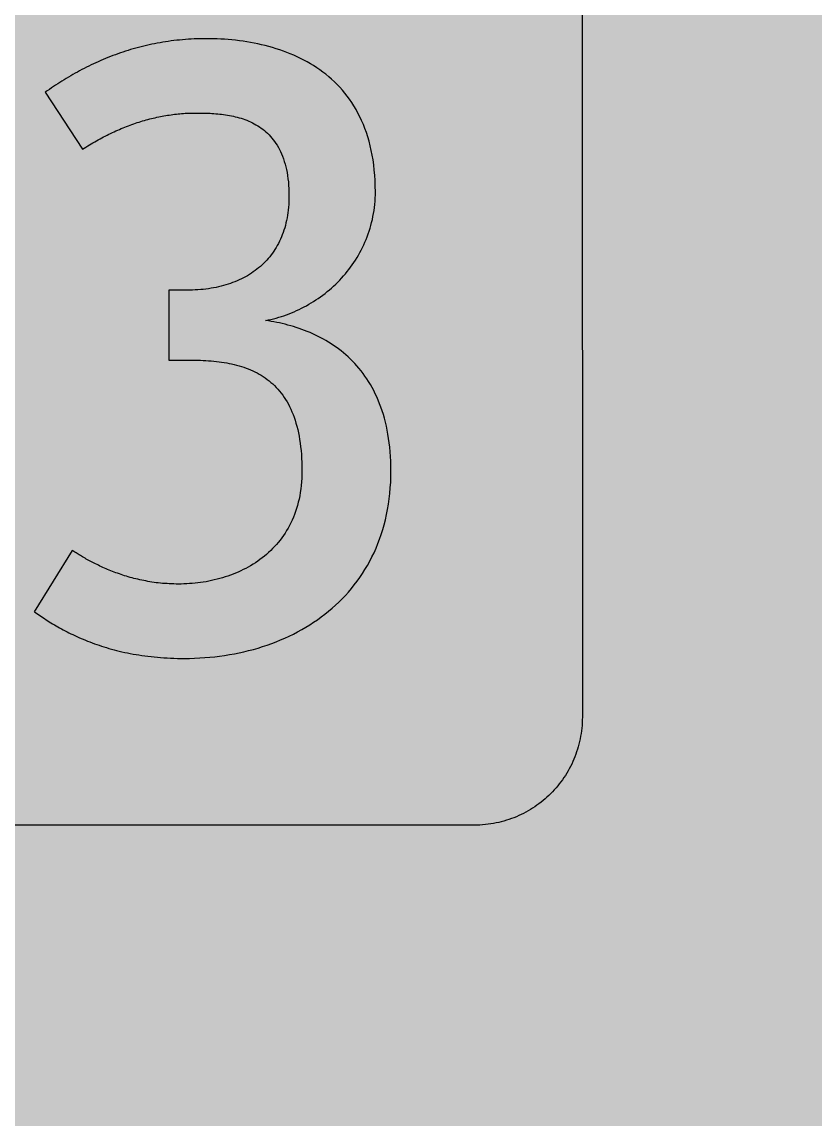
# Model space of a CAD drawing. Header units: millimetres. Extents: x 0 to 183, y 0 to 141.
# Drawn here: x 101.53 to 133.91, y 72.72 to 117.5 of the extents above; entities that cross this region are included whole.
import ezdxf

# ---------------------------------------------------------------- set-up
doc = ezdxf.new("R2010")
doc.units = ezdxf.units.MM

msp = doc.modelspace()

# ---------------------------------------------------------------- hatches: boundary and pattern name
for color, points in [(254, [(14.1633, 0.0536), (13.9878, 0.0533), (13.8125, 0.0559), (13.6373, 0.061), (13.462, 0.0686), (13.2893, 0.0787), (13.114, 0.0914), (12.9413, 0.1041), (12.7686, 0.1219), (12.5959, 0.1397), (12.4231, 0.16), (12.2504, 0.1829), (12.0777, 0.2057), (11.9075, 0.2337), (11.7373, 0.2616), (11.5672, 0.2921), (11.397, 0.3251), (11.2268, 0.3607), (11.0592, 0.3988), (10.8915, 0.4369), (10.7239, 0.4775), (10.5562, 0.5207), (10.3886, 0.5664), (10.2235, 0.6121), (10.0584, 0.6629), (9.8933, 0.7137), (9.7307, 0.7671), (9.5682, 0.8204), (9.4056, 0.8788), (9.2431, 0.9373), (9.083, 0.9982), (8.923, 1.0617), (8.763, 1.1252), (8.6055, 1.1938), (8.4455, 1.2624), (8.2906, 1.331), (8.1331, 1.4046), (7.9781, 1.4783), (7.8232, 1.5545), (7.6708, 1.6332), (7.5184, 1.7145), (7.366, 1.7958), (7.2161, 1.8796), (7.0663, 1.966), (6.919, 2.0523), (6.7716, 2.1438), (6.6243, 2.2352), (6.4795, 2.3266), (6.3348, 2.4232), (6.19, 2.5197), (6.0477, 2.6187), (5.908, 2.7178), (5.7683, 2.8194), (5.6286, 2.9235), (5.4915, 3.0302), (5.3543, 3.1369), (5.2197, 3.2461), (5.0851, 3.3579), (4.953, 3.4722), (4.8209, 3.5865), (4.6914, 3.7033), (4.5644, 3.8202), (4.4348, 3.9395), (4.3104, 4.0615), (4.1859, 4.1859), (4.0615, 4.3104), (3.9395, 4.4348), (3.8202, 4.5618), (3.7033, 4.6914), (3.5865, 4.8209), (3.4722, 4.953), (3.3579, 5.0851), (3.2487, 5.2197), (3.1369, 5.3543), (3.0302, 5.4915), (2.9235, 5.6286), (2.8194, 5.7683), (2.7178, 5.908), (2.6187, 6.0477), (2.5197, 6.19), (2.4232, 6.3348), (2.3266, 6.477), (2.2352, 6.6243), (2.1438, 6.7691), (2.0523, 6.919), (1.966, 7.0663), (1.8796, 7.2161), (1.7958, 7.366), (1.7145, 7.5184), (1.6332, 7.6708), (1.5545, 7.8232), (1.4783, 7.9781), (1.4046, 8.1331), (1.331, 8.2906), (1.2598, 8.4455), (1.1913, 8.603), (1.1252, 8.763), (1.0592, 8.923), (0.9982, 9.083), (0.9373, 9.2431), (0.8763, 9.4056), (0.8204, 9.5682), (0.7645, 9.7307), (0.7112, 9.8933), (0.6604, 10.0584), (0.6121, 10.2235), (0.5639, 10.3911), (0.5207, 10.5562), (0.4775, 10.7239), (0.4343, 10.8915), (0.3962, 11.0592), (0.3607, 11.2268), (0.3251, 11.397), (0.2921, 11.5672), (0.2616, 11.7373), (0.2311, 11.9075), (0.2057, 12.0802), (0.1803, 12.2504), (0.1575, 12.4231), (0.1372, 12.5959), (0.1194, 12.7686), (0.1041, 12.9413), (0.0889, 13.1166), (0.0787, 13.2893), (0.0686, 13.4645), (0.061, 13.6373), (0.0559, 13.8125), (0.0508, 13.9878), (0.0508, 14.163), (0.0522, 127.0536), (0.0508, 127.2286), (0.0559, 127.4039), (0.061, 127.5766), (0.0686, 127.7518), (0.0787, 127.9271), (0.0889, 128.0998), (0.1041, 128.2725), (0.1194, 128.4478), (0.1372, 128.6205), (0.1575, 128.7907), (0.1803, 128.9634), (0.2057, 129.1361), (0.2311, 129.3063), (0.2616, 129.4765), (0.2921, 129.6467), (0.3251, 129.8169), (0.3607, 129.987), (0.3962, 130.1547), (0.4343, 130.3249), (0.4775, 130.49), (0.5207, 130.6576), (0.5639, 130.8252), (0.6121, 130.9903), (0.6604, 131.1554), (0.7112, 131.3205), (0.7645, 131.4831), (0.8204, 131.6482), (0.8763, 131.8082), (0.9373, 131.9708), (0.9982, 132.1308), (1.0592, 132.2934), (1.1252, 132.4508), (1.1913, 132.6109), (1.2598, 132.7683), (1.331, 132.9258), (1.4046, 133.0808), (1.4783, 133.2357), (1.5545, 133.3906), (1.6332, 133.543), (1.7145, 133.6954), (1.7958, 133.8478), (1.8796, 133.9977), (1.966, 134.1476), (2.0523, 134.2974), (2.1438, 134.4447), (2.2352, 134.5895), (2.3266, 134.7368), (2.4232, 134.8791), (2.5197, 135.0239), (2.6187, 135.1661), (2.7178, 135.3058), (2.8194, 135.4455), (2.9235, 135.5852), (3.0302, 135.7224), (3.1369, 135.8595), (3.2487, 135.9941), (3.3579, 136.1288), (3.4722, 136.2608), (3.5865, 136.3929), (3.7033, 136.5225), (3.8202, 136.652), (3.9395, 136.779), (4.0615, 136.9035), (4.1859, 137.0305), (4.3104, 137.1524), (4.4348, 137.2743), (4.5644, 137.3937), (4.6914, 137.5131), (4.8209, 137.6274), (4.953, 137.7442), (5.0851, 137.856), (5.2197, 137.9677), (5.3543, 138.0769), (5.4915, 138.1836), (5.6286, 138.2903), (5.7683, 138.3944), (5.908, 138.496), (6.0477, 138.5976), (6.19, 138.6942), (6.3348, 138.7932), (6.4795, 138.8872), (6.6243, 138.9812), (6.7716, 139.0726), (6.919, 139.1615), (7.0663, 139.2479), (7.2161, 139.3342), (7.366, 139.4181), (7.5184, 139.5019), (7.6708, 139.5806), (7.8232, 139.6594), (7.9781, 139.7356), (8.1331, 139.8092), (8.2906, 139.8829), (8.4455, 139.954), (8.6055, 140.0226), (8.763, 140.0886), (8.923, 140.1547), (9.083, 140.2182), (9.2431, 140.2791), (9.4056, 140.3375), (9.5682, 140.3934), (9.7307, 140.4493), (9.8933, 140.5026), (10.0584, 140.5534), (10.2235, 140.6017), (10.3886, 140.65), (10.5562, 140.6957), (10.7239, 140.7389), (10.8915, 140.7795), (11.0592, 140.8176), (11.2268, 140.8557), (11.397, 140.8887), (11.5672, 140.9217), (11.7373, 140.9522), (11.9075, 140.9827), (12.0777, 141.0081), (12.2504, 141.0335), (12.4231, 141.0564), (12.5959, 141.0767), (12.7686, 141.0945), (12.9413, 141.1097), (13.114, 141.1249), (13.2893, 141.1376), (13.462, 141.1453), (13.6373, 141.1529), (13.8125, 141.158), (13.9878, 141.163), (14.163, 141.163), (169.3855, 141.1647), (169.5602, 141.163), (169.7355, 141.158), (169.9108, 141.1529), (170.0835, 141.1453), (170.2587, 141.1376), (170.4315, 141.1249), (170.6067, 141.1097), (170.7794, 141.0945), (170.9522, 141.0767), (171.1249, 141.0564), (171.2976, 141.0335), (171.4678, 141.0081), (171.6405, 140.9827), (171.8107, 140.9522), (171.9809, 140.9217), (172.151, 140.8887), (172.3187, 140.8557), (172.4889, 140.8176), (172.6565, 140.7795), (172.8241, 140.7389), (172.9918, 140.6957), (173.1569, 140.65), (173.3245, 140.6017), (173.4896, 140.5534), (173.6522, 140.5026), (173.8173, 140.4493), (173.9798, 140.3934), (174.1424, 140.3375), (174.305, 140.2791), (174.465, 140.2182), (174.625, 140.1547), (174.785, 140.0886), (174.9425, 140.0226), (175.1025, 139.954), (175.2575, 139.8829), (175.4149, 139.8092), (175.5699, 139.7356), (175.7248, 139.6594), (175.8772, 139.5806), (176.0296, 139.5019), (176.182, 139.4181), (176.3319, 139.3342), (176.4817, 139.2479), (176.6291, 139.1615), (176.7764, 139.0726), (176.9237, 138.9812), (177.0685, 138.8872), (177.2133, 138.7932), (177.358, 138.6942), (177.5003, 138.5976), (177.64, 138.496), (177.7797, 138.3944), (177.9194, 138.2903), (178.0565, 138.1836), (178.1937, 138.0769), (178.3283, 137.9677), (178.4629, 137.856), (178.595, 137.7442), (178.7271, 137.6274), (178.8566, 137.5131), (178.9836, 137.3937), (179.1132, 137.2743), (179.2376, 137.1524), (179.3621, 137.0305), (179.4866, 136.9035), (179.6085, 136.779), (179.7279, 136.652), (179.8447, 136.5225), (179.9615, 136.3929), (180.0758, 136.2608), (180.1901, 136.1288), (180.2994, 135.9941), (180.4111, 135.8595), (180.5178, 135.7224), (180.6245, 135.5852), (180.7261, 135.4455), (180.8302, 135.3058), (180.9293, 135.1661), (181.0283, 135.0239), (181.1249, 134.8791), (181.2214, 134.7368), (181.3128, 134.5895), (181.4043, 134.4447), (181.4957, 134.2974), (181.5821, 134.1476), (181.6684, 133.9977), (181.7522, 133.8478), (181.8335, 133.6954), (181.9148, 133.543), (181.991, 133.3906), (182.0697, 133.2357), (182.1434, 133.0808), (182.2145, 132.9258), (182.2856, 132.7683), (182.3542, 132.6109), (182.4228, 132.4508), (182.4863, 132.2934), (182.5498, 132.1308), (182.6108, 131.9708), (182.6692, 131.8082), (182.7276, 131.6482), (182.7809, 131.4831), (182.8343, 131.3205), (182.8851, 131.1554), (182.9359, 130.9903), (182.9816, 130.8252), (183.0273, 130.6576), (183.0705, 130.49), (183.1111, 130.3249), (183.1492, 130.1547), (183.1873, 129.987), (183.2229, 129.8169), (183.2559, 129.6467), (183.2864, 129.4765), (183.3143, 129.3063), (183.3397, 129.1361), (183.3651, 128.9634), (183.388, 128.7907), (183.4083, 128.6205), (183.4261, 128.4478), (183.4413, 128.2725), (183.4566, 128.0998), (183.4693, 127.9271), (183.4769, 127.7518), (183.4845, 127.5766), (183.4921, 127.4039), (183.4947, 127.2286), (183.4947, 127.0533), (183.4967, 14.1647), (183.4947, 13.9878), (183.4921, 13.8125), (183.4845, 13.6373), (183.4769, 13.4645), (183.4693, 13.2893), (183.4566, 13.1166), (183.4413, 12.9413), (183.4261, 12.7686), (183.4083, 12.5959), (183.388, 12.4231), (183.3651, 12.2504), (183.3397, 12.0802), (183.3143, 11.9075), (183.2864, 11.7373), (183.2559, 11.5672), (183.2229, 11.397), (183.1873, 11.2268), (183.1492, 11.0592), (183.1111, 10.8915), (183.0705, 10.7239), (183.0273, 10.5562), (182.9816, 10.3911), (182.9359, 10.2235), (182.8851, 10.0584), (182.8343, 9.8933), (182.7809, 9.7307), (182.7276, 9.5682), (182.6692, 9.4056), (182.6108, 9.2431), (182.5498, 9.083), (182.4863, 8.923), (182.4228, 8.763), (182.3542, 8.603), (182.2856, 8.4455), (182.2145, 8.2906), (182.1434, 8.1331), (182.0697, 7.9781), (181.991, 7.8232), (181.9148, 7.6708), (181.8335, 7.5184), (181.7522, 7.366), (181.6684, 7.2161), (181.5821, 7.0663), (181.4957, 6.919), (181.4043, 6.7691), (181.3128, 6.6243), (181.2214, 6.477), (181.1249, 6.3348), (181.0283, 6.19), (180.9293, 6.0477), (180.8302, 5.908), (180.7261, 5.7683), (180.6245, 5.6286), (180.5178, 5.4915), (180.4111, 5.3543), (180.2994, 5.2197), (180.1901, 5.0851), (180.0758, 4.953), (179.9615, 4.8209), (179.8447, 4.6914), (179.7279, 4.5618), (179.6085, 4.4348), (179.4866, 4.3104), (179.3621, 4.1859), (179.2376, 4.0615), (179.1132, 3.9395), (178.9836, 3.8202), (178.8566, 3.7033), (178.7271, 3.5865), (178.595, 3.4722), (178.4629, 3.3579), (178.3283, 3.2461), (178.1937, 3.1369), (178.0565, 3.0302), (177.9194, 2.9235), (177.7797, 2.8194), (177.64, 2.7178), (177.5003, 2.6187), (177.358, 2.5197), (177.2133, 2.4232), (177.0685, 2.3266), (176.9237, 2.2352), (176.7764, 2.1438), (176.6291, 2.0523), (176.4817, 1.966), (176.3319, 1.8796), (176.182, 1.7958), (176.0296, 1.7145), (175.8772, 1.6332), (175.7248, 1.5545), (175.5699, 1.4783), (175.4149, 1.4046), (175.2575, 1.331), (175.1025, 1.2624), (174.9425, 1.1938), (174.785, 1.1252), (174.625, 1.0617), (174.465, 0.9982), (174.305, 0.9373), (174.1424, 0.8788), (173.9798, 0.8204), (173.8173, 0.7671), (173.6522, 0.7137), (173.4896, 0.6629), (173.3245, 0.6121), (173.1569, 0.5664), (172.9918, 0.5207), (172.8241, 0.4775), (172.6565, 0.4369), (172.4889, 0.3988), (172.3187, 0.3607), (172.151, 0.3251), (171.9809, 0.2921), (171.8107, 0.2616), (171.6405, 0.2337), (171.4678, 0.2057), (171.2976, 0.1829), (171.1249, 0.16), (170.9522, 0.1397), (170.7794, 0.1219), (170.6067, 0.1041), (170.4315, 0.0914), (170.2587, 0.0787), (170.0835, 0.0686), (169.9108, 0.061), (169.7355, 0.0559), (169.5602, 0.0533), (169.385, 0.0533)]), (22, [(63.5522, 84.7203), (63.4365, 84.7217), (63.3247, 84.7242), (63.213, 84.7319), (63.1012, 84.742), (62.9895, 84.7547), (62.8802, 84.77), (62.771, 84.7877), (62.6618, 84.8081), (62.5551, 84.8309), (62.4484, 84.8589), (62.3443, 84.8868), (62.2402, 84.9173), (62.136, 84.9503), (62.0344, 84.9859), (61.9354, 85.024), (61.8338, 85.0646), (61.7372, 85.1078), (61.6382, 85.1535), (61.5442, 85.2018), (61.4502, 85.25), (61.3562, 85.3034), (61.2648, 85.3567), (61.1734, 85.4126), (61.0845, 85.471), (60.9981, 85.532), (60.9117, 85.5955), (60.8279, 85.659), (60.7466, 85.725), (60.6654, 85.7936), (60.5866, 85.8647), (60.5079, 85.9358), (60.4342, 86.0095), (60.358, 86.0857), (60.2869, 86.1644), (60.2158, 86.2432), (60.1472, 86.3244), (60.0812, 86.4057), (60.0177, 86.4895), (59.9542, 86.5759), (59.8957, 86.6623), (59.8373, 86.7512), (59.7789, 86.8426), (59.7256, 86.934), (59.6748, 87.0255), (59.624, 87.1195), (59.5757, 87.216), (59.53, 87.3125), (59.4868, 87.4116), (59.4462, 87.5106), (59.4081, 87.6122), (59.3725, 87.7138), (59.3395, 87.818), (59.309, 87.9221), (59.2811, 88.0262), (59.2531, 88.1329), (59.2303, 88.2396), (59.2099, 88.3488), (59.1922, 88.458), (59.1769, 88.5673), (59.1642, 88.6765), (59.1541, 88.7882), (59.1464, 88.9025), (59.1439, 89.0143), (59.1414, 89.1286), (59.1425, 119.1161), (59.1439, 119.2276), (59.1464, 119.3419), (59.1541, 119.4537), (59.1642, 119.5654), (59.1769, 119.6772), (59.1922, 119.7864), (59.2099, 119.8956), (59.2303, 120.0023), (59.2531, 120.1115), (59.2811, 120.2157), (59.309, 120.3223), (59.3395, 120.4265), (59.3725, 120.5281), (59.4081, 120.6297), (59.4462, 120.7313), (59.4868, 120.8303), (59.53, 120.9294), (59.5757, 121.0259), (59.624, 121.1224), (59.6748, 121.2164), (59.7256, 121.3104), (59.7789, 121.4018), (59.8373, 121.4907), (59.8957, 121.5796), (59.9542, 121.6685), (60.0177, 121.7524), (60.0812, 121.8362), (60.1472, 121.92), (60.2158, 122.0013), (60.2869, 122.08), (60.358, 122.1562), (60.4342, 122.2324), (60.5079, 122.3061), (60.5866, 122.3797), (60.6654, 122.4483), (60.7466, 122.5169), (60.8279, 122.5829), (60.9117, 122.649), (60.9981, 122.7099), (61.0845, 122.7709), (61.1734, 122.8293), (61.2648, 122.8852), (61.3562, 122.9411), (61.4502, 122.9919), (61.5442, 123.0427), (61.6382, 123.0884), (61.7372, 123.1341), (61.8338, 123.1773), (61.9354, 123.2179), (62.0344, 123.256), (62.136, 123.2916), (62.2402, 123.3272), (62.3443, 123.3576), (62.4484, 123.3856), (62.5551, 123.411), (62.6618, 123.4338), (62.771, 123.4567), (62.8802, 123.4745), (62.9895, 123.4897), (63.1012, 123.5024), (63.213, 123.5126), (63.3247, 123.5177), (63.4365, 123.5227), (63.5508, 123.5253), (119.9967, 123.5258), (120.109, 123.5227), (120.2233, 123.5177), (120.335, 123.5126), (120.4468, 123.5024), (120.556, 123.4897), (120.6678, 123.4745), (120.777, 123.4567), (120.8837, 123.4338), (120.9929, 123.411), (121.097, 123.3856), (121.2037, 123.3576), (121.3079, 123.3272), (121.4095, 123.2916), (121.5111, 123.256), (121.6127, 123.2179), (121.7117, 123.1773), (121.8108, 123.1341), (121.9073, 123.0884), (122.0038, 123.0427), (122.0978, 122.9919), (122.1918, 122.9411), (122.2832, 122.8852), (122.3721, 122.8293), (122.461, 122.7709), (122.5474, 122.7099), (122.6337, 122.649), (122.7176, 122.5829), (122.8014, 122.5169), (122.8827, 122.4483), (122.9614, 122.3797), (123.0376, 122.3061), (123.1138, 122.2324), (123.1875, 122.1562), (123.2611, 122.08), (123.3297, 122.0013), (123.3983, 121.92), (123.4643, 121.8362), (123.5304, 121.7524), (123.5913, 121.6685), (123.6523, 121.5796), (123.7107, 121.4907), (123.7666, 121.4018), (123.8199, 121.3104), (123.8733, 121.2164), (123.9241, 121.1224), (123.9698, 121.0259), (124.0155, 120.9294), (124.0587, 120.8303), (124.0993, 120.7313), (124.1374, 120.6297), (124.173, 120.5281), (124.206, 120.4265), (124.239, 120.3223), (124.267, 120.2157), (124.2924, 120.1115), (124.3152, 120.0023), (124.3355, 119.8956), (124.3533, 119.7864), (124.3686, 119.6772), (124.3813, 119.5654), (124.3914, 119.4537), (124.399, 119.3419), (124.4041, 119.2276), (124.4041, 119.1158), (124.4064, 89.13), (124.4041, 89.0143), (124.399, 88.9025), (124.3914, 88.7882), (124.3813, 88.6765), (124.3686, 88.5673), (124.3533, 88.458), (124.3355, 88.3488), (124.3152, 88.2396), (124.2924, 88.1329), (124.267, 88.0262), (124.239, 87.9221), (124.206, 87.818), (124.173, 87.7138), (124.1374, 87.6122), (124.0993, 87.5106), (124.0587, 87.4116), (124.0155, 87.3125), (123.9698, 87.216), (123.9241, 87.1195), (123.8733, 87.0255), (123.8199, 86.934), (123.7666, 86.8426), (123.7107, 86.7512), (123.6523, 86.6623), (123.5913, 86.5759), (123.5304, 86.4895), (123.4643, 86.4057), (123.3983, 86.3244), (123.3297, 86.2432), (123.2611, 86.1644), (123.1875, 86.0857), (123.1138, 86.0095), (123.0376, 85.9358), (122.9614, 85.8647), (122.8827, 85.7936), (122.8014, 85.725), (122.7176, 85.659), (122.6337, 85.5955), (122.5474, 85.532), (122.461, 85.471), (122.3721, 85.4126), (122.2832, 85.3567), (122.1918, 85.3034), (122.0978, 85.25), (122.0038, 85.2018), (121.9073, 85.1535), (121.8108, 85.1078), (121.7117, 85.0646), (121.6127, 85.024), (121.5111, 84.9859), (121.4095, 84.9503), (121.3079, 84.9173), (121.2037, 84.8868), (121.097, 84.8589), (120.9929, 84.8309), (120.8837, 84.8081), (120.777, 84.7877), (120.6678, 84.77), (120.556, 84.7547), (120.4468, 84.742), (120.335, 84.7319), (120.2233, 84.7242), (120.109, 84.7217), (119.9947, 84.7192)]), (254, [(116.5931, 99.1842), (116.5885, 99.3851), (116.5835, 99.5807), (116.5733, 99.7737), (116.5606, 99.9617), (116.5428, 100.1471), (116.5225, 100.3275), (116.4971, 100.5053), (116.4692, 100.678), (116.4387, 100.8456), (116.4057, 101.0107), (116.3676, 101.1733), (116.3244, 101.3308), (116.2812, 101.4832), (116.2329, 101.633), (116.1821, 101.7803), (116.1288, 101.9226), (116.0729, 102.0623), (116.0145, 102.1969), (115.9535, 102.329), (115.8875, 102.4585), (115.8215, 102.583), (115.7529, 102.7049), (115.6792, 102.8217), (115.6056, 102.9386), (115.5294, 103.0503), (115.4506, 103.1596), (115.3693, 103.2637), (115.2855, 103.3678), (115.2017, 103.4669), (115.1128, 103.5634), (115.0239, 103.6549), (114.935, 103.7463), (114.841, 103.8327), (114.747, 103.919), (114.6505, 104.0003), (114.554, 104.079), (114.4549, 104.1552), (114.3533, 104.2289), (114.2517, 104.3), (114.1501, 104.3661), (114.046, 104.4321), (113.9393, 104.4956), (113.8326, 104.5566), (113.726, 104.615), (113.6167, 104.6709), (113.5075, 104.7242), (113.3983, 104.775), (113.2891, 104.8233), (113.1773, 104.869), (113.0656, 104.9122), (112.9513, 104.9553), (112.8395, 104.996), (112.7252, 105.0315), (112.6134, 105.0671), (112.4991, 105.1027), (112.3848, 105.1331), (112.2705, 105.1636), (112.1562, 105.1916), (112.0419, 105.217), (111.9302, 105.2424), (111.8159, 105.2627), (111.7016, 105.283), (111.5898, 105.3033), (111.4755, 105.3211), (111.5847, 105.3414), (111.6914, 105.3643), (111.7981, 105.3897), (111.9048, 105.4176), (112.0115, 105.4481), (112.1181, 105.4811), (112.2223, 105.5141), (112.3264, 105.5522), (112.4306, 105.5903), (112.5347, 105.631), (112.6388, 105.6742), (112.7404, 105.7199), (112.842, 105.7681), (112.9436, 105.8189), (113.0452, 105.8697), (113.1443, 105.9231), (113.2434, 105.979), (113.3399, 106.0374), (113.4364, 106.0958), (113.5304, 106.1593), (113.6269, 106.2228), (113.7183, 106.2888), (113.8098, 106.3549), (113.9012, 106.426), (113.9901, 106.4971), (114.079, 106.5708), (114.1654, 106.6444), (114.2517, 106.7232), (114.3356, 106.8019), (114.4168, 106.8807), (114.4981, 106.9645), (114.5769, 107.0483), (114.6531, 107.1347), (114.7293, 107.2236), (114.8029, 107.3125), (114.874, 107.4039), (114.9452, 107.4953), (115.0137, 107.5893), (115.0798, 107.6858), (115.1433, 107.7849), (115.2068, 107.884), (115.2652, 107.9856), (115.3236, 108.0872), (115.3795, 108.1913), (115.4328, 108.298), (115.4836, 108.4047), (115.5319, 108.5139), (115.5802, 108.6231), (115.6233, 108.7349), (115.664, 108.8492), (115.7021, 108.9635), (115.7402, 109.0803), (115.7732, 109.1971), (115.8037, 109.3165), (115.8316, 109.4359), (115.857, 109.5578), (115.8799, 109.6797), (115.9002, 109.8042), (115.918, 109.9312), (115.9307, 110.0557), (115.9434, 110.1852), (115.951, 110.3147), (115.9561, 110.4443), (115.9561, 110.5764), (115.9535, 110.805), (115.9459, 111.0285), (115.9332, 111.2469), (115.9129, 111.4603), (115.89, 111.6686), (115.8621, 111.8718), (115.8291, 112.0699), (115.7884, 112.2629), (115.7478, 112.4509), (115.6995, 112.6338), (115.6462, 112.8116), (115.5903, 112.9868), (115.5294, 113.1545), (115.4659, 113.3196), (115.3947, 113.4796), (115.3236, 113.6345), (115.2449, 113.7869), (115.1661, 113.9317), (115.0798, 114.0739), (114.9934, 114.2136), (114.902, 114.3457), (114.8055, 114.4753), (114.7064, 114.6023), (114.6073, 114.7216), (114.5007, 114.8385), (114.394, 114.9528), (114.2822, 115.062), (114.1705, 115.1661), (114.0536, 115.2677), (113.9342, 115.3668), (113.8149, 115.4608), (113.6904, 115.5497), (113.5634, 115.636), (113.4364, 115.7199), (113.3069, 115.7986), (113.1722, 115.8748), (113.0402, 115.9485), (112.903, 116.017), (112.7658, 116.0831), (112.6261, 116.1466), (112.4839, 116.2075), (112.3417, 116.2634), (112.1994, 116.3168), (112.0546, 116.3676), (111.9073, 116.4133), (111.76, 116.459), (111.6127, 116.4996), (111.4628, 116.5403), (111.313, 116.5758), (111.1631, 116.6089), (111.0107, 116.6393), (110.8608, 116.6673), (110.7084, 116.6927), (110.556, 116.7155), (110.4036, 116.7359), (110.2512, 116.7536), (110.0988, 116.7714), (109.9464, 116.7841), (109.7966, 116.7943), (109.6442, 116.8044), (109.4918, 116.8121), (109.3419, 116.8171), (109.1921, 116.8197), (109.0422, 116.8197), (108.9203, 116.8197), (108.7984, 116.8171), (108.679, 116.8146), (108.5596, 116.8095), (108.4377, 116.8044), (108.3208, 116.7968), (108.2015, 116.7892), (108.0846, 116.779), (107.9652, 116.7663), (107.8509, 116.7562), (107.7341, 116.7409), (107.6198, 116.7282), (107.503, 116.7105), (107.3912, 116.6952), (107.2769, 116.6774), (107.1651, 116.6571), (107.0508, 116.6368), (106.9391, 116.6165), (106.8299, 116.5936), (106.7181, 116.5682), (106.6089, 116.5454), (106.4997, 116.5174), (106.393, 116.492), (106.2838, 116.4641), (106.1771, 116.4336), (106.0704, 116.4031), (105.9637, 116.3726), (105.8596, 116.3422), (105.7554, 116.3091), (105.6513, 116.2736), (105.5472, 116.238), (105.443, 116.2025), (105.3414, 116.1669), (105.2398, 116.1288), (105.1382, 116.0907), (105.0392, 116.0501), (104.9401, 116.0094), (104.841, 115.9688), (104.742, 115.9256), (104.6429, 115.8824), (104.5464, 115.8392), (104.4499, 115.7961), (104.3534, 115.7503), (104.2594, 115.7046), (104.1629, 115.6564), (104.0689, 115.6081), (103.9749, 115.5598), (103.8835, 115.5116), (103.7895, 115.4608), (103.698, 115.41), (103.6091, 115.3592), (103.5177, 115.3058), (103.4288, 115.255), (103.3374, 115.2017), (103.251, 115.1458), (103.1621, 115.0925), (103.0757, 115.0366), (102.9868, 114.9807), (102.903, 114.9248), (102.8167, 114.8664), (102.7303, 114.8105), (102.6465, 114.7521), (102.5627, 114.6937), (102.4814, 114.6327), (103.9992, 112.3057), (104.0689, 112.3493), (104.14, 112.395), (104.2111, 112.4407), (104.2822, 112.4839), (104.3559, 112.5271), (104.427, 112.5703), (104.4981, 112.6109), (104.5693, 112.6515), (104.6429, 112.6922), (104.714, 112.7303), (104.7852, 112.7709), (104.8588, 112.809), (104.9299, 112.8446), (105.0011, 112.8827), (105.0747, 112.9182), (105.1458, 112.9538), (105.2195, 112.9868), (105.2906, 113.0198), (105.3643, 113.0529), (105.4354, 113.0859), (105.5091, 113.1189), (105.5827, 113.1494), (105.6538, 113.1773), (105.7275, 113.2078), (105.7986, 113.2357), (105.8723, 113.2637), (105.9459, 113.2916), (106.0171, 113.317), (106.0907, 113.3424), (106.1644, 113.3678), (106.2355, 113.3932), (106.3092, 113.4161), (106.3803, 113.4389), (106.4539, 113.4618), (106.5276, 113.4821), (106.5987, 113.5024), (106.6724, 113.5228), (106.746, 113.5431), (106.8172, 113.5609), (106.8908, 113.5786), (106.9619, 113.5964), (107.0356, 113.6117), (107.1093, 113.6269), (107.1804, 113.6421), (107.254, 113.6574), (107.3252, 113.6701), (107.3988, 113.6828), (107.4699, 113.6955), (107.5436, 113.7056), (107.6147, 113.7158), (107.6858, 113.726), (107.7595, 113.7361), (107.8306, 113.7437), (107.9043, 113.7514), (107.9754, 113.759), (108.0465, 113.7641), (108.1176, 113.7691), (108.1913, 113.7742), (108.2624, 113.7793), (108.3335, 113.7818), (108.4047, 113.7844), (108.4758, 113.7869), (108.5469, 113.7869), (108.618, 113.7869), (108.6891, 113.7869), (108.7603, 113.7869), (108.8314, 113.7869), (108.905, 113.7844), (108.9787, 113.7844), (109.0549, 113.7818), (109.1311, 113.7793), (109.2073, 113.7742), (109.286, 113.7717), (109.3622, 113.7666), (109.441, 113.759), (109.5197, 113.7539), (109.601, 113.7437), (109.6797, 113.7361), (109.7585, 113.726), (109.8398, 113.7133), (109.9185, 113.7006), (109.9998, 113.6879), (110.0785, 113.6726), (110.1598, 113.6548), (110.2385, 113.6371), (110.3173, 113.6167), (110.396, 113.5939), (110.4748, 113.571), (110.5535, 113.5456), (110.6322, 113.5177), (110.7084, 113.4897), (110.7846, 113.4567), (110.8583, 113.4237), (110.9345, 113.3881), (111.0082, 113.35), (111.0793, 113.3094), (111.1504, 113.2688), (111.2215, 113.223), (111.2901, 113.1748), (111.3587, 113.1265), (111.4247, 113.0732), (111.4882, 113.0173), (111.5517, 112.9589), (111.6152, 112.8979), (111.6736, 112.8344), (111.7321, 112.7658), (111.7879, 112.6973), (111.8438, 112.6236), (111.8972, 112.5474), (111.948, 112.4687), (111.9962, 112.3848), (112.0419, 112.2985), (112.0851, 112.2096), (112.1283, 112.1156), (112.1664, 112.0191), (112.2045, 111.9175), (112.2375, 111.8133), (112.2705, 111.7041), (112.2985, 111.5924), (112.3264, 111.4781), (112.3493, 111.3561), (112.3696, 111.2342), (112.3874, 111.1047), (112.4026, 110.9726), (112.4128, 110.8354), (112.4229, 110.6957), (112.428, 110.551), (112.428, 110.3986), (112.428, 110.2817), (112.4229, 110.1649), (112.4179, 110.0506), (112.4077, 109.9388), (112.3975, 109.8271), (112.3848, 109.7178), (112.3671, 109.6112), (112.3493, 109.5045), (112.329, 109.4029), (112.3061, 109.3013), (112.2807, 109.1997), (112.2528, 109.1032), (112.2223, 109.0066), (112.1918, 108.9101), (112.1562, 108.8187), (112.1207, 108.7272), (112.0826, 108.6383), (112.0419, 108.552), (111.9988, 108.4656), (111.953, 108.3818), (111.9073, 108.3005), (111.8565, 108.2218), (111.8057, 108.143), (111.7524, 108.0668), (111.699, 107.9932), (111.6406, 107.9195), (111.5822, 107.8509), (111.5212, 107.7824), (111.4603, 107.7138), (111.3942, 107.6503), (111.3282, 107.5868), (111.2596, 107.5258), (111.191, 107.4649), (111.1199, 107.409), (111.0463, 107.3531), (110.9701, 107.2998), (110.8939, 107.2464), (110.8151, 107.1956), (110.7338, 107.1474), (110.6526, 107.1016), (110.5687, 107.0585), (110.4849, 107.0153), (110.3986, 106.9746), (110.3097, 106.9365), (110.2208, 106.8984), (110.1293, 106.8629), (110.0379, 106.8299), (109.9439, 106.7994), (109.8474, 106.7689), (109.7509, 106.741), (109.6543, 106.7156), (109.5553, 106.6927), (109.4537, 106.6698), (109.3521, 106.6495), (109.2479, 106.6317), (109.1438, 106.6165), (109.0371, 106.6013), (108.9304, 106.5886), (108.8238, 106.5784), (108.7145, 106.5708), (108.6028, 106.5632), (108.491, 106.5581), (108.3793, 106.5555), (108.265, 106.5555), (107.527, 106.5565), (107.527, 103.6983), (108.4792, 103.6983), (108.5901, 103.6955), (108.7018, 103.6955), (108.8136, 103.693), (108.9228, 103.6879), (109.0346, 103.6828), (109.1438, 103.6752), (109.2505, 103.6676), (109.3597, 103.6574), (109.4664, 103.6472), (109.5731, 103.6345), (109.6772, 103.6193), (109.7813, 103.6041), (109.8855, 103.5863), (109.9871, 103.566), (110.0887, 103.5456), (110.1903, 103.5228), (110.2893, 103.4974), (110.3884, 103.4694), (110.4849, 103.4415), (110.5789, 103.411), (110.6754, 103.378), (110.7669, 103.3424), (110.8583, 103.3043), (110.9497, 103.2637), (111.0386, 103.2205), (111.125, 103.1773), (111.2114, 103.1291), (111.2952, 103.0808), (111.379, 103.0275), (111.4603, 102.9741), (111.539, 102.9157), (111.6178, 102.8548), (111.694, 102.7913), (111.7676, 102.7278), (111.8413, 102.6592), (111.9099, 102.5855), (111.9784, 102.5119), (112.047, 102.4331), (112.1105, 102.3544), (112.174, 102.2706), (112.2324, 102.1817), (112.2909, 102.0928), (112.3493, 101.9988), (112.4026, 101.9023), (112.4534, 101.8032), (112.5042, 101.6991), (112.5499, 101.5924), (112.5957, 101.4806), (112.6388, 101.3663), (112.6769, 101.2495), (112.715, 101.1276), (112.7506, 101.0006), (112.7836, 100.871), (112.8116, 100.7389), (112.8395, 100.6018), (112.8649, 100.4595), (112.8852, 100.3148), (112.9055, 100.1674), (112.9208, 100.0125), (112.9335, 99.855), (112.9436, 99.695), (112.9513, 99.5274), (112.9563, 99.3572), (112.9589, 99.1819), (112.9563, 99.0295), (112.9513, 98.8771), (112.9411, 98.7298), (112.9284, 98.585), (112.9106, 98.4428), (112.8903, 98.3031), (112.8674, 98.1659), (112.8395, 98.0313), (112.809, 97.9018), (112.776, 97.7722), (112.7379, 97.6478), (112.6973, 97.5233), (112.6541, 97.4039), (112.6084, 97.2871), (112.5601, 97.1728), (112.5068, 97.061), (112.4509, 96.9518), (112.395, 96.8451), (112.334, 96.741), (112.2705, 96.6419), (112.2045, 96.5429), (112.1385, 96.4463), (112.0673, 96.3524), (111.9937, 96.2635), (111.92, 96.1746), (111.8413, 96.0882), (111.7625, 96.0069), (111.6813, 95.9256), (111.5974, 95.8469), (111.5111, 95.7707), (111.4247, 95.6996), (111.3358, 95.6285), (111.2444, 95.5599), (111.1504, 95.4938), (111.0564, 95.4303), (110.9599, 95.3694), (110.8634, 95.311), (110.7643, 95.2551), (110.6653, 95.1992), (110.5637, 95.1484), (110.4595, 95.1001), (110.3579, 95.0519), (110.2512, 95.0062), (110.1471, 94.9655), (110.0379, 94.9249), (109.9312, 94.8868), (109.822, 94.8512), (109.7128, 94.8157), (109.6035, 94.7852), (109.4918, 94.7547), (109.38, 94.7293), (109.2683, 94.7039), (109.1565, 94.681), (109.0447, 94.6582), (108.9304, 94.6404), (108.8187, 94.6226), (108.7044, 94.6074), (108.5926, 94.5947), (108.4783, 94.5845), (108.364, 94.5769), (108.2523, 94.5693), (108.138, 94.5642), (108.0262, 94.5617), (107.9119, 94.5617), (107.8179, 94.5617), (107.7265, 94.5642), (107.6325, 94.5667), (107.5411, 94.5693), (107.4496, 94.5769), (107.3607, 94.582), (107.2718, 94.5896), (107.1829, 94.5972), (107.094, 94.6074), (107.0077, 94.6175), (106.9213, 94.6302), (106.8349, 94.6429), (106.7511, 94.6556), (106.6673, 94.6709), (106.5835, 94.6861), (106.4997, 94.7014), (106.4184, 94.7191), (106.3371, 94.7369), (106.2584, 94.7547), (106.1796, 94.7725), (106.1009, 94.7928), (106.0221, 94.8131), (105.9459, 94.8334), (105.8697, 94.8563), (105.7961, 94.8792), (105.7199, 94.902), (105.6488, 94.9249), (105.5751, 94.9503), (105.504, 94.9731), (105.4329, 94.9985), (105.3617, 95.0239), (105.2932, 95.0493), (105.2246, 95.0773), (105.1585, 95.1027), (105.0925, 95.1306), (105.0265, 95.156), (104.963, 95.184), (104.8969, 95.2119), (104.836, 95.2398), (104.7725, 95.2678), (104.7115, 95.2957), (104.6531, 95.3262), (104.5921, 95.3541), (104.5362, 95.3821), (104.4778, 95.4126), (104.4219, 95.4405), (104.3661, 95.4684), (104.3127, 95.4989), (104.2594, 95.5269), (104.206, 95.5548), (104.1552, 95.5827), (104.1044, 95.6132), (104.0536, 95.6412), (104.0054, 95.6691), (103.9571, 95.697), (103.9114, 95.725), (103.8657, 95.7529), (103.8225, 95.7809), (103.7768, 95.8063), (103.7361, 95.8342), (103.693, 95.8596), (103.6523, 95.885), (103.6142, 95.9104), (103.5761, 95.9358), (102.023, 93.4335), (102.0801, 93.3933), (102.1385, 93.3526), (102.1994, 93.312), (102.2604, 93.2713), (102.3214, 93.2307), (102.3849, 93.1901), (102.4484, 93.1494), (102.5119, 93.1062), (102.5779, 93.0656), (102.6439, 93.025), (102.7125, 92.9818), (102.7811, 92.9411), (102.8497, 92.9005), (102.9208, 92.8599), (102.9919, 92.8167), (103.0656, 92.776), (103.1392, 92.7354), (103.2129, 92.6948), (103.2891, 92.6541), (103.3678, 92.6135), (103.4466, 92.5754), (103.5253, 92.5347), (103.6066, 92.4966), (103.6879, 92.456), (103.7717, 92.4179), (103.8555, 92.3798), (103.9419, 92.3417), (104.0282, 92.3061), (104.1171, 92.268), (104.206, 92.2325), (104.2975, 92.1969), (104.3889, 92.1614), (104.4829, 92.1258), (104.5794, 92.0928), (104.6759, 92.0598), (104.7725, 92.0267), (104.8741, 91.9963), (104.9731, 91.9658), (105.0747, 91.9353), (105.1789, 91.9048), (105.2855, 91.8769), (105.3922, 91.8489), (105.4989, 91.8235), (105.6107, 91.7981), (105.7224, 91.7727), (105.8342, 91.7499), (105.9485, 91.727), (106.0653, 91.7042), (106.1847, 91.6838), (106.3041, 91.6661), (106.4235, 91.6457), (106.5479, 91.6305), (106.6724, 91.6127), (106.7994, 91.6), (106.9264, 91.5848), (107.0559, 91.5721), (107.188, 91.5619), (107.3226, 91.5543), (107.4572, 91.5441), (107.5944, 91.5391), (107.7341, 91.534), (107.8738, 91.5289), (108.016, 91.5264), (108.1608, 91.5264), (108.3691, 91.5289), (108.5774, 91.534), (108.7831, 91.5441), (108.9889, 91.5568), (109.1921, 91.5721), (109.3953, 91.5949), (109.5985, 91.6178), (109.7991, 91.6457), (109.9998, 91.6788), (110.1979, 91.7143), (110.3935, 91.755), (110.5891, 91.7981), (110.7821, 91.8439), (110.9751, 91.8947), (111.1656, 91.9505), (111.3536, 92.009), (111.539, 92.0699), (111.7244, 92.136), (111.9048, 92.2045), (112.0851, 92.2782), (112.2629, 92.3544), (112.4382, 92.4357), (112.6109, 92.522), (112.7811, 92.6084), (112.9487, 92.6998), (113.1138, 92.7964), (113.2764, 92.8954), (113.4364, 92.9996), (113.5913, 93.1062), (113.7463, 93.218), (113.8961, 93.3323), (114.0435, 93.4491), (114.1857, 93.5711), (114.3279, 93.6955), (114.4651, 93.8251), (114.5972, 93.9597), (114.7293, 94.0943), (114.8537, 94.2365), (114.9782, 94.3788), (115.095, 94.5286), (115.2119, 94.6785), (115.3211, 94.8334), (115.4278, 94.9935), (115.5319, 95.156), (115.631, 95.3211), (115.7249, 95.4913), (115.8138, 95.6666), (115.9002, 95.8418), (115.9815, 96.0247), (116.0577, 96.2101), (116.1288, 96.3981), (116.1948, 96.5886), (116.2558, 96.7842), (116.3142, 96.9848), (116.365, 97.188), (116.4107, 97.3963), (116.4539, 97.6046), (116.4895, 97.8205), (116.52, 98.0389), (116.5454, 98.2599), (116.5657, 98.486), (116.5809, 98.7146), (116.5885, 98.9457), (116.5911, 99.1819)])]:
    msp.add_hatch(color=color).paths.add_polyline_path(points)

# ---------------------------------------------------------------- linework, layer by layer
at = {"color": 22}
msp.add_lwpolyline([(124.4041, 119.1158), (124.4064, 89.13), (124.4041, 89.0143), (124.399, 88.9025), (124.3914, 88.7882), (124.3813, 88.6765), (124.3686, 88.5673), (124.3533, 88.458), (124.3355, 88.3488), (124.3152, 88.2396), (124.2924, 88.1329), (124.267, 88.0262), (124.239, 87.9221), (124.206, 87.818), (124.173, 87.7138), (124.1374, 87.6122), (124.0993, 87.5106), (124.0587, 87.4116), (124.0155, 87.3125), (123.9698, 87.216), (123.9241, 87.1195), (123.8733, 87.0255), (123.8199, 86.934), (123.7666, 86.8426), (123.7107, 86.7512), (123.6523, 86.6623), (123.5913, 86.5759), (123.5304, 86.4895), (123.4643, 86.4057), (123.3983, 86.3244), (123.3297, 86.2432), (123.2611, 86.1644), (123.1875, 86.0857), (123.1138, 86.0095), (123.0376, 85.9358), (122.9614, 85.8647), (122.8827, 85.7936), (122.8014, 85.725), (122.7176, 85.659), (122.6337, 85.5955), (122.5474, 85.532), (122.461, 85.471), (122.3721, 85.4126), (122.2832, 85.3567), (122.1918, 85.3034), (122.0978, 85.25), (122.0038, 85.2018), (121.9073, 85.1535), (121.8108, 85.1078), (121.7117, 85.0646), (121.6127, 85.024), (121.5111, 84.9859), (121.4095, 84.9503), (121.3079, 84.9173), (121.2037, 84.8868), (121.097, 84.8589), (120.9929, 84.8309), (120.8837, 84.8081), (120.777, 84.7877), (120.6678, 84.77), (120.556, 84.7547), (120.4468, 84.742), (120.335, 84.7319), (120.2233, 84.7242), (120.109, 84.7217), (119.9947, 84.7192), (63.5522, 84.7203)], dxfattribs=at)
at = {"color": 254}
msp.add_lwpolyline([(116.5931, 99.1842), (116.5885, 99.3851), (116.5835, 99.5807), (116.5733, 99.7737), (116.5606, 99.9617), (116.5428, 100.1471), (116.5225, 100.3275), (116.4971, 100.5053), (116.4692, 100.678), (116.4387, 100.8456), (116.4057, 101.0107), (116.3676, 101.1733), (116.3244, 101.3308), (116.2812, 101.4832), (116.2329, 101.633), (116.1821, 101.7803), (116.1288, 101.9226), (116.0729, 102.0623), (116.0145, 102.1969), (115.9535, 102.329), (115.8875, 102.4585), (115.8215, 102.583), (115.7529, 102.7049), (115.6792, 102.8217), (115.6056, 102.9386), (115.5294, 103.0503), (115.4506, 103.1596), (115.3693, 103.2637), (115.2855, 103.3678), (115.2017, 103.4669), (115.1128, 103.5634), (115.0239, 103.6549), (114.935, 103.7463), (114.841, 103.8327), (114.747, 103.919), (114.6505, 104.0003), (114.554, 104.079), (114.4549, 104.1552), (114.3533, 104.2289), (114.2517, 104.3), (114.1501, 104.3661), (114.046, 104.4321), (113.9393, 104.4956), (113.8326, 104.5566), (113.726, 104.615), (113.6167, 104.6709), (113.5075, 104.7242), (113.3983, 104.775), (113.2891, 104.8233), (113.1773, 104.869), (113.0656, 104.9122), (112.9513, 104.9553), (112.8395, 104.996), (112.7252, 105.0315), (112.6134, 105.0671), (112.4991, 105.1027), (112.3848, 105.1331), (112.2705, 105.1636), (112.1562, 105.1916), (112.0419, 105.217), (111.9302, 105.2424), (111.8159, 105.2627), (111.7016, 105.283), (111.5898, 105.3033), (111.4755, 105.3211), (111.5847, 105.3414), (111.6914, 105.3643), (111.7981, 105.3897), (111.9048, 105.4176), (112.0115, 105.4481), (112.1181, 105.4811), (112.2223, 105.5141), (112.3264, 105.5522), (112.4306, 105.5903), (112.5347, 105.631), (112.6388, 105.6742), (112.7404, 105.7199), (112.842, 105.7681), (112.9436, 105.8189), (113.0452, 105.8697), (113.1443, 105.9231), (113.2434, 105.979), (113.3399, 106.0374), (113.4364, 106.0958), (113.5304, 106.1593), (113.6269, 106.2228), (113.7183, 106.2888), (113.8098, 106.3549), (113.9012, 106.426), (113.9901, 106.4971), (114.079, 106.5708), (114.1654, 106.6444), (114.2517, 106.7232), (114.3356, 106.8019), (114.4168, 106.8807), (114.4981, 106.9645), (114.5769, 107.0483), (114.6531, 107.1347), (114.7293, 107.2236), (114.8029, 107.3125), (114.874, 107.4039), (114.9452, 107.4953), (115.0137, 107.5893), (115.0798, 107.6858), (115.1433, 107.7849), (115.2068, 107.884), (115.2652, 107.9856), (115.3236, 108.0872), (115.3795, 108.1913), (115.4328, 108.298), (115.4836, 108.4047), (115.5319, 108.5139), (115.5802, 108.6231), (115.6233, 108.7349), (115.664, 108.8492), (115.7021, 108.9635), (115.7402, 109.0803), (115.7732, 109.1971), (115.8037, 109.3165), (115.8316, 109.4359), (115.857, 109.5578), (115.8799, 109.6797), (115.9002, 109.8042), (115.918, 109.9312), (115.9307, 110.0557), (115.9434, 110.1852), (115.951, 110.3147), (115.9561, 110.4443), (115.9561, 110.5764), (115.9535, 110.805), (115.9459, 111.0285), (115.9332, 111.2469), (115.9129, 111.4603), (115.89, 111.6686), (115.8621, 111.8718), (115.8291, 112.0699), (115.7884, 112.2629), (115.7478, 112.4509), (115.6995, 112.6338), (115.6462, 112.8116), (115.5903, 112.9868), (115.5294, 113.1545), (115.4659, 113.3196), (115.3947, 113.4796), (115.3236, 113.6345), (115.2449, 113.7869), (115.1661, 113.9317), (115.0798, 114.0739), (114.9934, 114.2136), (114.902, 114.3457), (114.8055, 114.4753), (114.7064, 114.6023), (114.6073, 114.7216), (114.5007, 114.8385), (114.394, 114.9528), (114.2822, 115.062), (114.1705, 115.1661), (114.0536, 115.2677), (113.9342, 115.3668), (113.8149, 115.4608), (113.6904, 115.5497), (113.5634, 115.636), (113.4364, 115.7199), (113.3069, 115.7986), (113.1722, 115.8748), (113.0402, 115.9485), (112.903, 116.017), (112.7658, 116.0831), (112.6261, 116.1466), (112.4839, 116.2075), (112.3417, 116.2634), (112.1994, 116.3168), (112.0546, 116.3676), (111.9073, 116.4133), (111.76, 116.459), (111.6127, 116.4996), (111.4628, 116.5403), (111.313, 116.5758), (111.1631, 116.6089), (111.0107, 116.6393), (110.8608, 116.6673), (110.7084, 116.6927), (110.556, 116.7155), (110.4036, 116.7359), (110.2512, 116.7536), (110.0988, 116.7714), (109.9464, 116.7841), (109.7966, 116.7943), (109.6442, 116.8044), (109.4918, 116.8121), (109.3419, 116.8171), (109.1921, 116.8197), (109.0422, 116.8197), (108.9203, 116.8197), (108.7984, 116.8171), (108.679, 116.8146), (108.5596, 116.8095), (108.4377, 116.8044), (108.3208, 116.7968), (108.2015, 116.7892), (108.0846, 116.779), (107.9652, 116.7663), (107.8509, 116.7562), (107.7341, 116.7409), (107.6198, 116.7282), (107.503, 116.7105), (107.3912, 116.6952), (107.2769, 116.6774), (107.1651, 116.6571), (107.0508, 116.6368), (106.9391, 116.6165), (106.8299, 116.5936), (106.7181, 116.5682), (106.6089, 116.5454), (106.4997, 116.5174), (106.393, 116.492), (106.2838, 116.4641), (106.1771, 116.4336), (106.0704, 116.4031), (105.9637, 116.3726), (105.8596, 116.3422), (105.7554, 116.3091), (105.6513, 116.2736), (105.5472, 116.238), (105.443, 116.2025), (105.3414, 116.1669), (105.2398, 116.1288), (105.1382, 116.0907), (105.0392, 116.0501), (104.9401, 116.0094), (104.841, 115.9688), (104.742, 115.9256), (104.6429, 115.8824), (104.5464, 115.8392), (104.4499, 115.7961), (104.3534, 115.7503), (104.2594, 115.7046), (104.1629, 115.6564), (104.0689, 115.6081), (103.9749, 115.5598), (103.8835, 115.5116), (103.7895, 115.4608), (103.698, 115.41), (103.6091, 115.3592), (103.5177, 115.3058), (103.4288, 115.255), (103.3374, 115.2017), (103.251, 115.1458), (103.1621, 115.0925), (103.0757, 115.0366), (102.9868, 114.9807), (102.903, 114.9248), (102.8167, 114.8664), (102.7303, 114.8105), (102.6465, 114.7521), (102.5627, 114.6937), (102.4814, 114.6327), (103.9992, 112.3057), (104.0689, 112.3493), (104.14, 112.395), (104.2111, 112.4407), (104.2822, 112.4839), (104.3559, 112.5271), (104.427, 112.5703), (104.4981, 112.6109), (104.5693, 112.6515), (104.6429, 112.6922), (104.714, 112.7303), (104.7852, 112.7709), (104.8588, 112.809), (104.9299, 112.8446), (105.0011, 112.8827), (105.0747, 112.9182), (105.1458, 112.9538), (105.2195, 112.9868), (105.2906, 113.0198), (105.3643, 113.0529), (105.4354, 113.0859), (105.5091, 113.1189), (105.5827, 113.1494), (105.6538, 113.1773), (105.7275, 113.2078), (105.7986, 113.2357), (105.8723, 113.2637), (105.9459, 113.2916), (106.0171, 113.317), (106.0907, 113.3424), (106.1644, 113.3678), (106.2355, 113.3932), (106.3092, 113.4161), (106.3803, 113.4389), (106.4539, 113.4618), (106.5276, 113.4821), (106.5987, 113.5024), (106.6724, 113.5228), (106.746, 113.5431), (106.8172, 113.5609), (106.8908, 113.5786), (106.9619, 113.5964), (107.0356, 113.6117), (107.1093, 113.6269), (107.1804, 113.6421), (107.254, 113.6574), (107.3252, 113.6701), (107.3988, 113.6828), (107.4699, 113.6955), (107.5436, 113.7056), (107.6147, 113.7158), (107.6858, 113.726), (107.7595, 113.7361), (107.8306, 113.7437), (107.9043, 113.7514), (107.9754, 113.759), (108.0465, 113.7641), (108.1176, 113.7691), (108.1913, 113.7742), (108.2624, 113.7793), (108.3335, 113.7818), (108.4047, 113.7844), (108.4758, 113.7869), (108.5469, 113.7869), (108.618, 113.7869), (108.6891, 113.7869), (108.7603, 113.7869), (108.8314, 113.7869), (108.905, 113.7844), (108.9787, 113.7844), (109.0549, 113.7818), (109.1311, 113.7793), (109.2073, 113.7742), (109.286, 113.7717), (109.3622, 113.7666), (109.441, 113.759), (109.5197, 113.7539), (109.601, 113.7437), (109.6797, 113.7361), (109.7585, 113.726), (109.8398, 113.7133), (109.9185, 113.7006), (109.9998, 113.6879), (110.0785, 113.6726), (110.1598, 113.6548), (110.2385, 113.6371), (110.3173, 113.6167), (110.396, 113.5939), (110.4748, 113.571), (110.5535, 113.5456), (110.6322, 113.5177), (110.7084, 113.4897), (110.7846, 113.4567), (110.8583, 113.4237), (110.9345, 113.3881), (111.0082, 113.35), (111.0793, 113.3094), (111.1504, 113.2688), (111.2215, 113.223), (111.2901, 113.1748), (111.3587, 113.1265), (111.4247, 113.0732), (111.4882, 113.0173), (111.5517, 112.9589), (111.6152, 112.8979), (111.6736, 112.8344), (111.7321, 112.7658), (111.7879, 112.6973), (111.8438, 112.6236), (111.8972, 112.5474), (111.948, 112.4687), (111.9962, 112.3848), (112.0419, 112.2985), (112.0851, 112.2096), (112.1283, 112.1156), (112.1664, 112.0191), (112.2045, 111.9175), (112.2375, 111.8133), (112.2705, 111.7041), (112.2985, 111.5924), (112.3264, 111.4781), (112.3493, 111.3561), (112.3696, 111.2342), (112.3874, 111.1047), (112.4026, 110.9726), (112.4128, 110.8354), (112.4229, 110.6957), (112.428, 110.551), (112.428, 110.3986), (112.428, 110.2817), (112.4229, 110.1649), (112.4179, 110.0506), (112.4077, 109.9388), (112.3975, 109.8271), (112.3848, 109.7178), (112.3671, 109.6112), (112.3493, 109.5045), (112.329, 109.4029), (112.3061, 109.3013), (112.2807, 109.1997), (112.2528, 109.1032), (112.2223, 109.0066), (112.1918, 108.9101), (112.1562, 108.8187), (112.1207, 108.7272), (112.0826, 108.6383), (112.0419, 108.552), (111.9988, 108.4656), (111.953, 108.3818), (111.9073, 108.3005), (111.8565, 108.2218), (111.8057, 108.143), (111.7524, 108.0668), (111.699, 107.9932), (111.6406, 107.9195), (111.5822, 107.8509), (111.5212, 107.7824), (111.4603, 107.7138), (111.3942, 107.6503), (111.3282, 107.5868), (111.2596, 107.5258), (111.191, 107.4649), (111.1199, 107.409), (111.0463, 107.3531), (110.9701, 107.2998), (110.8939, 107.2464), (110.8151, 107.1956), (110.7338, 107.1474), (110.6526, 107.1016), (110.5687, 107.0585), (110.4849, 107.0153), (110.3986, 106.9746), (110.3097, 106.9365), (110.2208, 106.8984), (110.1293, 106.8629), (110.0379, 106.8299), (109.9439, 106.7994), (109.8474, 106.7689), (109.7509, 106.741), (109.6543, 106.7156), (109.5553, 106.6927), (109.4537, 106.6698), (109.3521, 106.6495), (109.2479, 106.6317), (109.1438, 106.6165), (109.0371, 106.6013), (108.9304, 106.5886), (108.8238, 106.5784), (108.7145, 106.5708), (108.6028, 106.5632), (108.491, 106.5581), (108.3793, 106.5555), (108.265, 106.5555), (107.527, 106.5565), (107.527, 103.6983), (108.4792, 103.6983), (108.5901, 103.6955), (108.7018, 103.6955), (108.8136, 103.693), (108.9228, 103.6879), (109.0346, 103.6828), (109.1438, 103.6752), (109.2505, 103.6676), (109.3597, 103.6574), (109.4664, 103.6472), (109.5731, 103.6345), (109.6772, 103.6193), (109.7813, 103.6041), (109.8855, 103.5863), (109.9871, 103.566), (110.0887, 103.5456), (110.1903, 103.5228), (110.2893, 103.4974), (110.3884, 103.4694), (110.4849, 103.4415), (110.5789, 103.411), (110.6754, 103.378), (110.7669, 103.3424), (110.8583, 103.3043), (110.9497, 103.2637), (111.0386, 103.2205), (111.125, 103.1773), (111.2114, 103.1291), (111.2952, 103.0808), (111.379, 103.0275), (111.4603, 102.9741), (111.539, 102.9157), (111.6178, 102.8548), (111.694, 102.7913), (111.7676, 102.7278), (111.8413, 102.6592), (111.9099, 102.5855), (111.9784, 102.5119), (112.047, 102.4331), (112.1105, 102.3544), (112.174, 102.2706), (112.2324, 102.1817), (112.2909, 102.0928), (112.3493, 101.9988), (112.4026, 101.9023), (112.4534, 101.8032), (112.5042, 101.6991), (112.5499, 101.5924), (112.5957, 101.4806), (112.6388, 101.3663), (112.6769, 101.2495), (112.715, 101.1276), (112.7506, 101.0006), (112.7836, 100.871), (112.8116, 100.7389), (112.8395, 100.6018), (112.8649, 100.4595), (112.8852, 100.3148), (112.9055, 100.1674), (112.9208, 100.0125), (112.9335, 99.855), (112.9436, 99.695), (112.9513, 99.5274), (112.9563, 99.3572), (112.9589, 99.1819), (112.9563, 99.0295), (112.9513, 98.8771), (112.9411, 98.7298), (112.9284, 98.585), (112.9106, 98.4428), (112.8903, 98.3031), (112.8674, 98.1659), (112.8395, 98.0313), (112.809, 97.9018), (112.776, 97.7722), (112.7379, 97.6478), (112.6973, 97.5233), (112.6541, 97.4039), (112.6084, 97.2871), (112.5601, 97.1728), (112.5068, 97.061), (112.4509, 96.9518), (112.395, 96.8451), (112.334, 96.741), (112.2705, 96.6419), (112.2045, 96.5429), (112.1385, 96.4463), (112.0673, 96.3524), (111.9937, 96.2635), (111.92, 96.1746), (111.8413, 96.0882), (111.7625, 96.0069), (111.6813, 95.9256), (111.5974, 95.8469), (111.5111, 95.7707), (111.4247, 95.6996), (111.3358, 95.6285), (111.2444, 95.5599), (111.1504, 95.4938), (111.0564, 95.4303), (110.9599, 95.3694), (110.8634, 95.311), (110.7643, 95.2551), (110.6653, 95.1992), (110.5637, 95.1484), (110.4595, 95.1001), (110.3579, 95.0519), (110.2512, 95.0062), (110.1471, 94.9655), (110.0379, 94.9249), (109.9312, 94.8868), (109.822, 94.8512), (109.7128, 94.8157), (109.6035, 94.7852), (109.4918, 94.7547), (109.38, 94.7293), (109.2683, 94.7039), (109.1565, 94.681), (109.0447, 94.6582), (108.9304, 94.6404), (108.8187, 94.6226), (108.7044, 94.6074), (108.5926, 94.5947), (108.4783, 94.5845), (108.364, 94.5769), (108.2523, 94.5693), (108.138, 94.5642), (108.0262, 94.5617), (107.9119, 94.5617), (107.8179, 94.5617), (107.7265, 94.5642), (107.6325, 94.5667), (107.5411, 94.5693), (107.4496, 94.5769), (107.3607, 94.582), (107.2718, 94.5896), (107.1829, 94.5972), (107.094, 94.6074), (107.0077, 94.6175), (106.9213, 94.6302), (106.8349, 94.6429), (106.7511, 94.6556), (106.6673, 94.6709), (106.5835, 94.6861), (106.4997, 94.7014), (106.4184, 94.7191), (106.3371, 94.7369), (106.2584, 94.7547), (106.1796, 94.7725), (106.1009, 94.7928), (106.0221, 94.8131), (105.9459, 94.8334), (105.8697, 94.8563), (105.7961, 94.8792), (105.7199, 94.902), (105.6488, 94.9249), (105.5751, 94.9503), (105.504, 94.9731), (105.4329, 94.9985), (105.3617, 95.0239), (105.2932, 95.0493), (105.2246, 95.0773), (105.1585, 95.1027), (105.0925, 95.1306), (105.0265, 95.156), (104.963, 95.184), (104.8969, 95.2119), (104.836, 95.2398), (104.7725, 95.2678), (104.7115, 95.2957), (104.6531, 95.3262), (104.5921, 95.3541), (104.5362, 95.3821), (104.4778, 95.4126), (104.4219, 95.4405), (104.3661, 95.4684), (104.3127, 95.4989), (104.2594, 95.5269), (104.206, 95.5548), (104.1552, 95.5827), (104.1044, 95.6132), (104.0536, 95.6412), (104.0054, 95.6691), (103.9571, 95.697), (103.9114, 95.725), (103.8657, 95.7529), (103.8225, 95.7809), (103.7768, 95.8063), (103.7361, 95.8342), (103.693, 95.8596), (103.6523, 95.885), (103.6142, 95.9104), (103.5761, 95.9358), (102.023, 93.4335), (102.0801, 93.3933), (102.1385, 93.3526), (102.1994, 93.312), (102.2604, 93.2713), (102.3214, 93.2307), (102.3849, 93.1901), (102.4484, 93.1494), (102.5119, 93.1062), (102.5779, 93.0656), (102.6439, 93.025), (102.7125, 92.9818), (102.7811, 92.9411), (102.8497, 92.9005), (102.9208, 92.8599), (102.9919, 92.8167), (103.0656, 92.776), (103.1392, 92.7354), (103.2129, 92.6948), (103.2891, 92.6541), (103.3678, 92.6135), (103.4466, 92.5754), (103.5253, 92.5347), (103.6066, 92.4966), (103.6879, 92.456), (103.7717, 92.4179), (103.8555, 92.3798), (103.9419, 92.3417), (104.0282, 92.3061), (104.1171, 92.268), (104.206, 92.2325), (104.2975, 92.1969), (104.3889, 92.1614), (104.4829, 92.1258), (104.5794, 92.0928), (104.6759, 92.0598), (104.7725, 92.0267), (104.8741, 91.9963), (104.9731, 91.9658), (105.0747, 91.9353), (105.1789, 91.9048), (105.2855, 91.8769), (105.3922, 91.8489), (105.4989, 91.8235), (105.6107, 91.7981), (105.7224, 91.7727), (105.8342, 91.7499), (105.9485, 91.727), (106.0653, 91.7042), (106.1847, 91.6838), (106.3041, 91.6661), (106.4235, 91.6457), (106.5479, 91.6305), (106.6724, 91.6127), (106.7994, 91.6), (106.9264, 91.5848), (107.0559, 91.5721), (107.188, 91.5619), (107.3226, 91.5543), (107.4572, 91.5441), (107.5944, 91.5391), (107.7341, 91.534), (107.8738, 91.5289), (108.016, 91.5264), (108.1608, 91.5264), (108.3691, 91.5289), (108.5774, 91.534), (108.7831, 91.5441), (108.9889, 91.5568), (109.1921, 91.5721), (109.3953, 91.5949), (109.5985, 91.6178), (109.7991, 91.6457), (109.9998, 91.6788), (110.1979, 91.7143), (110.3935, 91.755), (110.5891, 91.7981), (110.7821, 91.8439), (110.9751, 91.8947), (111.1656, 91.9505), (111.3536, 92.009), (111.539, 92.0699), (111.7244, 92.136), (111.9048, 92.2045), (112.0851, 92.2782), (112.2629, 92.3544), (112.4382, 92.4357), (112.6109, 92.522), (112.7811, 92.6084), (112.9487, 92.6998), (113.1138, 92.7964), (113.2764, 92.8954), (113.4364, 92.9996), (113.5913, 93.1062), (113.7463, 93.218), (113.8961, 93.3323), (114.0435, 93.4491), (114.1857, 93.5711), (114.3279, 93.6955), (114.4651, 93.8251), (114.5972, 93.9597), (114.7293, 94.0943), (114.8537, 94.2365), (114.9782, 94.3788), (115.095, 94.5286), (115.2119, 94.6785), (115.3211, 94.8334), (115.4278, 94.9935), (115.5319, 95.156), (115.631, 95.3211), (115.7249, 95.4913), (115.8138, 95.6666), (115.9002, 95.8418), (115.9815, 96.0247), (116.0577, 96.2101), (116.1288, 96.3981), (116.1948, 96.5886), (116.2558, 96.7842), (116.3142, 96.9848), (116.365, 97.188), (116.4107, 97.3963), (116.4539, 97.6046), (116.4895, 97.8205), (116.52, 98.0389), (116.5454, 98.2599), (116.5657, 98.486), (116.5809, 98.7146), (116.5885, 98.9457), (116.5911, 99.1819), (116.5931, 99.1842)], dxfattribs=at)

doc.saveas('drawing.dxf')
